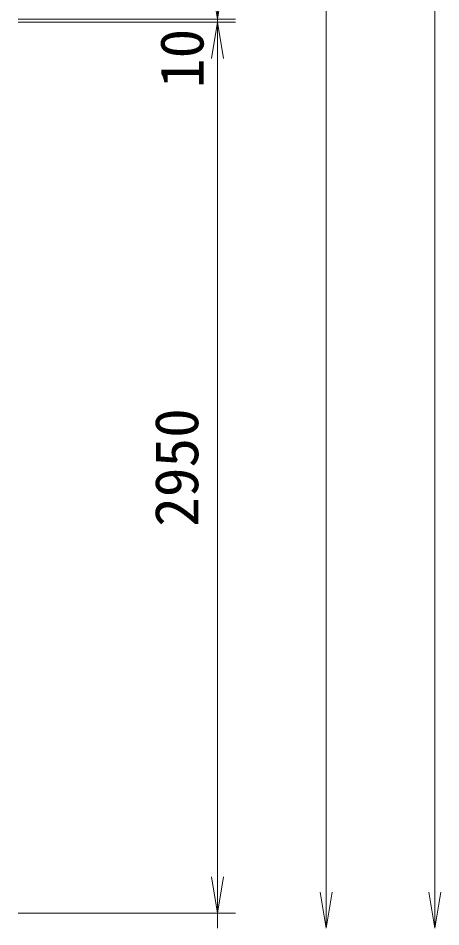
# Model space of a CAD drawing. Units: millimetres, scale not verified. Extents: x -12600 to 12600, y -8910 to 8910.
# Drawn here: x -7298 to -5898, y -2719 to 289 of the extents above; entities that cross this region are included whole.
import ezdxf
from ezdxf.enums import TextEntityAlignment as Align

# ---------------------------------------------------------------- set-up
doc = ezdxf.new("R2010")
doc.units = ezdxf.units.MM
doc.header["$LTSCALE"] = 30
doc.layers.add('0-9_D-STR-DIM', color=7, linetype='Continuous', lineweight=9)
doc.layers.add('0-A_0', color=7, linetype='Continuous', lineweight=9)
doc.styles.add('ＭＳ ゴシック', font='')
doc.styles.get('ＭＳ ゴシック').set_extended_font_data('MS Gothic')

# ---------------------------------------------------------------- blocks, each defined once
blk = doc.blocks.new('_Open')
at = {"layer": '0-A_0'}
blk.add_line((-30, 5), (0, 0), dxfattribs=at)
blk.add_lwpolyline([(-30, -5), (0, 0), (-30, 0)], dxfattribs=at)

msp = doc.modelspace()

# ---------------------------------------------------------------- linework, layer by layer
at = {"layer": '0-9_D-STR-DIM'}
for p, q in [((-5917.73, 6781.1), (-5917.73, -2603.9)), ((-6277.73, 6076.1), (-6277.73, -2603.9)), ((-7297.73, 286.1), (-6577.73, 286.1)), ((-7297.73, 286.1), (-6577.73, 286.1)), ((-7297.73, 276.1), (-6577.73, 276.1)), ((-7297.73, 276.1), (-6577.73, 276.1)), ((-6637.73, 276.1), (-6637.73, 286.1)), ((-6637.73, 156.1), (-6637.73, 36.1)), ((-6637.73, 156.1), (-6637.73, -2553.9)), ((-6637.73, -2553.9), (-6637.73, -2433.9)), ((-7297.73, -2673.9), (-6577.73, -2673.9)), ((-7297.73, -2673.9), (-6577.73, -2673.9)), ((-6637.73, -2673.9), (-6637.73, -2723.9))]:
    msp.add_line(p, q, dxfattribs=at)

# ---------------------------------------------------------------- block references
at = {"layer": '0-9_D-STR-DIM', "xscale": 4, "yscale": 4}
for p, rotation in [((-6637.73, 286.1), 270), ((-6637.73, 286.1), 270), ((-6637.73, 276.1), 90), ((-6637.73, 276.1), 90), ((-6637.73, -2673.9), 270), ((-6637.73, -2673.9), 270), ((-6277.73, -2723.9), 270), ((-5917.73, -2723.9), 270)]:
    msp.add_blockref('_Open', p, dxfattribs=dict(at, rotation=rotation))

# ---------------------------------------------------------------- texts
at = {"layer": '0-9_D-STR-DIM', "style": 'ＭＳ ゴシック'}
for s, p in [('10', (-6640.43, 58.08)), ('2950', (-6657.98, -1394.65))]:
    msp.add_text(s, height=144.3, rotation=90, dxfattribs=at).set_placement(p, align=Align.BOTTOM_LEFT)

doc.saveas('drawing.dxf')
